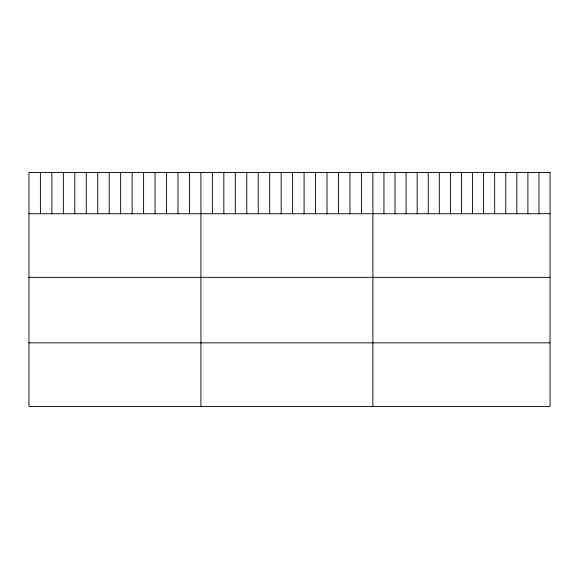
<?xml version="1.0" encoding="UTF-8"?>
<svg xmlns="http://www.w3.org/2000/svg" width="579" height="579" viewBox="0 0 579 579"><rect width="100%" height="100%" fill="white"/><g stroke="black" fill="none" stroke-linecap="round" stroke-linejoin="round"><path stroke-width="0.87" d="M28.95 213.731L550.05 213.731M28.95 277.327L550.05 277.327M28.95 342.848L550.05 342.848M538.977 172.556L538.977 213.731M527.903 172.556L527.903 213.731M516.83 172.556L516.83 213.731M505.756 172.556L505.756 213.731M494.683 172.556L494.683 213.731M483.61 172.556L483.61 213.731M472.536 172.556L472.536 213.731M461.463 172.556L461.463 213.731M450.39 172.556L450.39 213.731M439.316 172.556L439.316 213.731M428.243 172.556L428.243 213.731M417.169 172.556L417.169 213.731M406.096 172.556L406.096 213.731M395.023 172.556L395.023 213.731M383.949 172.556L383.949 213.731M372.876 172.556L372.876 406.444M361.412 172.556L361.412 213.731M349.948 172.556L349.948 213.731M338.483 172.556L338.483 213.731M327.019 172.556L327.019 213.731M315.555 172.556L315.555 213.731M304.091 172.556L304.091 213.731M292.627 172.556L292.627 213.731M281.162 172.556L281.162 213.731M269.698 172.556L269.698 213.731M258.234 172.556L258.234 213.731M246.77 172.556L246.77 213.731M235.306 172.556L235.306 213.731M223.841 172.556L223.841 213.731M212.377 172.556L212.377 213.731M200.913 172.556L200.913 406.444M189.449 172.556L189.449 213.731M177.985 172.556L177.985 213.731M166.52 172.556L166.52 213.731M155.056 172.556L155.056 213.731M143.592 172.556L143.592 213.731M132.128 172.556L132.128 213.731M120.664 172.556L120.664 213.731M109.199 172.556L109.199 213.731M97.735 172.556L97.735 213.731M86.271 172.556L86.271 213.731M74.807 172.556L74.807 213.731M63.343 172.556L63.343 213.731M51.878 172.556L51.878 213.731M40.414 172.556L40.414 213.731M550.05 172.556L28.95 172.556L28.95 406.444L550.05 406.444L550.05 172.556"/></g></svg>
